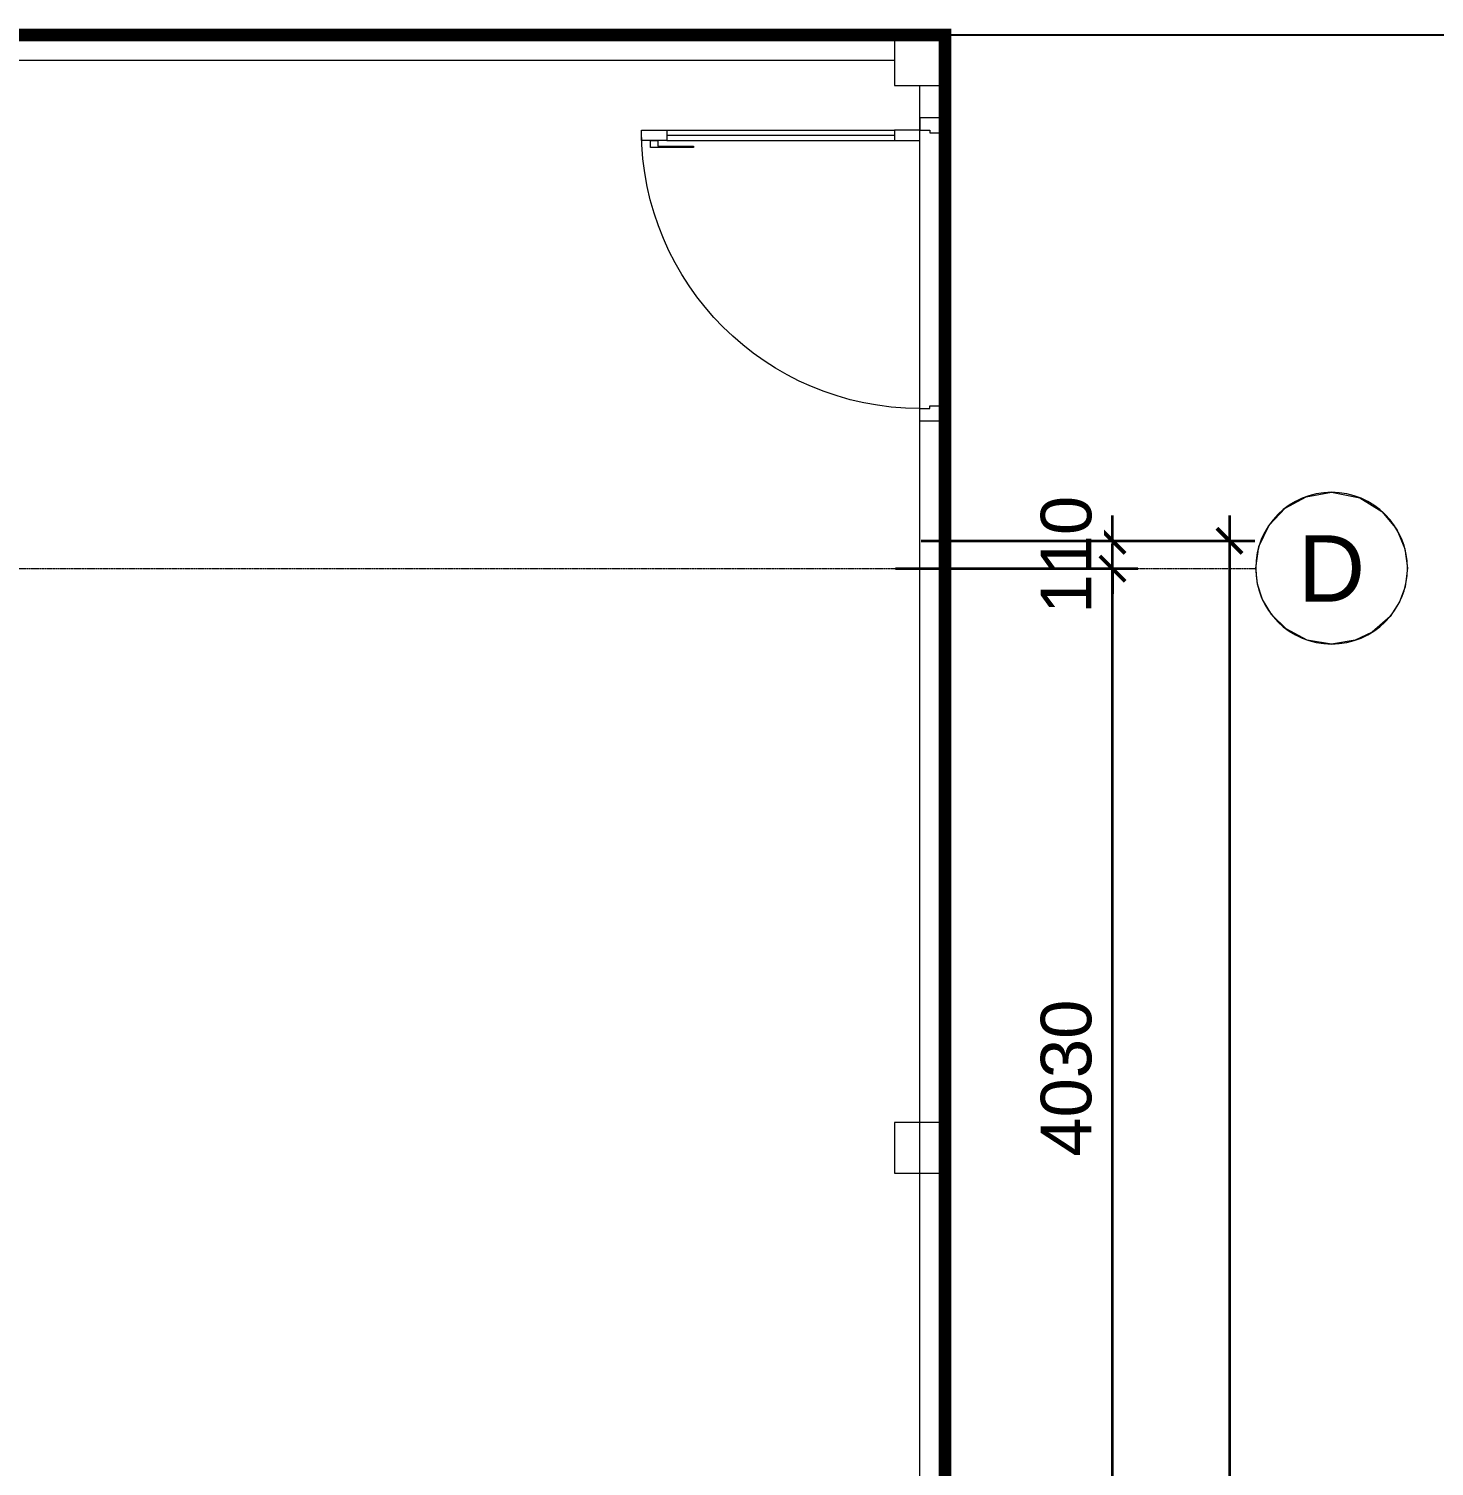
# Model space of a CAD drawing. Header units: millimetres. Extents: x -127141 to 682685, y -1234500 to 49778.
# Drawn here: x 228075 to 233632, y -268160 to -262475 of the extents above; entities that cross this region are included whole.
import ezdxf
from ezdxf.enums import TextEntityAlignment as Align

# ---------------------------------------------------------------- set-up
doc = ezdxf.new("R2010")
doc.units = ezdxf.units.MM
doc.header["$MEASUREMENT"] = 0
doc.set_wipeout_variables(frame=1)
for name, pattern in [('$AUDIT_BAD_LTYPE2', [0]), ('DASHDOT', [1, 0.5, -0.25, 0, -0.25]), ('HIDDEN', [0.75, 0.5, -0.25])]:
    doc.linetypes.add(name, pattern=pattern)
for name, color, linetype, lineweight in [('-DOOR', 137, 'Continuous', 9), ('-LINE1', 7, 'Continuous', 18), ('-WALL', 4, 'Continuous', 35), ('A-DIM', 251, 'Continuous', 15), ('A-KY HIEU', 34, 'Continuous', 20), ('A-TRUC', 251, 'DASHDOT', 5)]:
    doc.layers.add(name, color=color, linetype=linetype, lineweight=lineweight)
doc.layers.add('-RANH GIOI LO DAT', color=12, linetype='Continuous')
doc.layers.add('LUOI GIONG', color=160, linetype='Continuous', plot=False)
doc.styles.add('A1-arial', font='arial.ttf', dxfattribs={"width": 0.8})
doc.styles.get("Standard").update_dxf_attribs({"font": 'arial.ttf'})
doc.dimstyles.new('DIM_LAYOUT A2-A3', dxfattribs={"dimscale": 0, "dimtxt": 2, "dimasz": 1, "dimexe": 1, "dimexo": 0, "dimgap": 0.8, "dimtad": 1, "dimdec": 0, "dimlfac": -1, "dimzin": 0, "dimdsep": 46, "dimtxsty": 'Standard', "dimblk": 'ARCHTICK', "dimcen": 1, "dimdle": 1, "dimclrd": 256, "dimclre": 256, "dimclrt": 7, "dimadec": 0, "dimazin": 0, "dimtfac": 1, "dimtdec": 0, "dimtix": 1, "dimtofl": 0, "dimtmove": 2, "dimatfit": 3, "dimldrblk": 'ARCHTICK', "dimfxl": 1, "dimtfill": 1, "dimtolj": 1, "dimtzin": 0, "dimarcsym": 0})

# ---------------------------------------------------------------- blocks, each defined once
blk = doc.blocks.new('*U97')
at = {"linetype": '$AUDIT_BAD_LTYPE2'}
for p, q in [((70, 100), (70, 1000)), ((90, 1000), (90, 100))]:
    blk.add_line(p, q, dxfattribs=at)
for points in [[(50, 1000), (90, 1000), (90, 1100), (50, 1100), (50, 1000)], [(50, 1002.9), (50, 100)], [(50, 100), (90, 100), (90, 0), (50, 0), (50, 100)]]:
    blk.add_lwpolyline(points)
for points in [[(118.3, 894.5), (118.3, 1064.1), (90, 1064.1), (90, 1035.9), (112.6, 1035.9), (112.6, 894.5)], [(0, 0), (50, 0), (50, -40), (60, -40), (60, -100), (0, -100)], [(1200, 0), (1150, 0), (1150, -40), (1140, -40), (1140, -100), (1200, -100)]]:
    blk.add_lwpolyline(points, close=True)
at = {"linetype": '$AUDIT_BAD_LTYPE2', "ltscale": 0.3}
blk.add_arc((50, 0), 1100, 0, 90, dxfattribs=at)
blk = doc.blocks.new('_ArchTick')
at = {"color": 0, "linetype": 'ByBlock', "const_width": 0.15}
blk.add_lwpolyline([(-0.5, -0.5), (0.5, 0.5)], dxfattribs=at)
blk = doc.blocks.new('*D2483')
at = {"layer": 'A-DIM', "lineweight": -2, "transparency": 16777216}
for p, q in [((13635.9, 17883.6), (13635.9, 17983.6)), ((12916.8, 17883.6), (13735.9, 17883.6)), ((12916.8, 17773.6), (13735.9, 17773.6)), ((13635.9, 17773.6), (13635.9, 17673.6))]:
    blk.add_line(p, q, dxfattribs=at)
at = {"layer": 'Defpoints', "color": 0, "transparency": 16777216}
for p in [(12916.8, 17883.6, 0), (12916.8, 17773.6, 0), (13635.9, 17773.6)]:
    blk.add_point(p, dxfattribs=at)
at = {"layer": 'A-DIM', "lineweight": -2, "transparency": 16777216, "xscale": 100, "yscale": 100, "zscale": 100}
for p, rotation in [((13635.9, 17883.6), 270), ((13635.9, 17773.6), 90)]:
    blk.add_blockref('_ArchTick', p, dxfattribs=dict(at, rotation=rotation))
at = {"layer": 'A-DIM', "color": 7, "transparency": 16777216, "insert": (13453.8, 17828.6), "char_height": 200, "attachment_point": 5, "rotation": 90, "bg_fill": 3, "box_fill_scale": 1.25, "bg_fill_color": 256, "bg_fill_true_color": 13158600, "bg_fill_transparency": 0}
blk.add_mtext('\\A1;110', dxfattribs=at)
blk = doc.blocks.new('*D2490')
at = {"layer": 'A-DIM', "lineweight": -2, "transparency": 16777216}
for p, q in [((13635.9, 13643.6), (13635.9, 17873.6)), ((12777.9, 17773.6), (13735.9, 17773.6)), ((12777.9, 13743.6), (13735.9, 13743.6))]:
    blk.add_line(p, q, dxfattribs=at)
at = {"layer": 'Defpoints', "color": 0, "transparency": 16777216}
for p in [(12777.9, 17773.6, 0), (13635.9, 17773.6), (12777.9, 13743.6, 0)]:
    blk.add_point(p, dxfattribs=at)
at = {"layer": 'A-DIM', "lineweight": -2, "transparency": 16777216, "xscale": 100, "yscale": 100, "zscale": 100}
for p, rotation in [((13635.9, 17773.6), 90), ((13635.9, 13743.6), 270)]:
    blk.add_blockref('_ArchTick', p, dxfattribs=dict(at, rotation=rotation))
at = {"layer": 'A-DIM', "color": 7, "transparency": 16777216, "insert": (13453.7, 15758.6), "char_height": 200, "attachment_point": 5, "rotation": 90, "bg_fill": 3, "box_fill_scale": 1.25, "bg_fill_color": 256, "bg_fill_true_color": 13158600, "bg_fill_transparency": 0}
blk.add_mtext('\\A1;4030', dxfattribs=at)
blk = doc.blocks.new('Tag - Metric')
blk.add_lwpolyline([(0, 3.443), (-1.104, 3.261), (-2.059, 2.759), (-2.71, 2.124), (-3.133, 1.427), (-3.365, 0.727), (-3.443, 0), (-3.298, -0.988), (-2.832, -1.958), (-2.112, -2.719), (-1.155, -3.243), (0, -3.443), (1.284, -3.195), (2.286, -2.575), (2.964, -1.751), (3.329, -0.88), (3.443, 0), (3.338, 0.844), (3.082, 1.534), (2.652, 2.196), (1.843, 2.908), (1.07, 3.272), (0, 3.443)], close=True)
blk.add_circle((0, 0), 3.443)
at = {"style": 'A1-arial', "flags": 8}
blk.add_attdef('1', text='', height=3, dxfattribs=at).set_placement((0, 0), align=Align.MIDDLE_CENTER)
blk = doc.blocks.new('*D2499')
at = {"layer": 'A-DIM', "lineweight": -2, "transparency": 16777216}
for p, q in [((14098.4, 17983.6), (14098.4, 4098.7)), ((12879.1, 17883.6), (14198.4, 17883.6)), ((12879.2, 4198.7), (14198.4, 4198.7))]:
    blk.add_line(p, q, dxfattribs=at)
at = {"layer": 'Defpoints', "color": 0, "transparency": 16777216}
for p in [(12879.1, 17883.6, 0), (12879.2, 4198.7, 0), (14098.4, 4198.7)]:
    blk.add_point(p, dxfattribs=at)
at = {"layer": 'A-DIM', "lineweight": -2, "transparency": 16777216, "xscale": 100, "yscale": 100, "zscale": 100}
for p, rotation in [((14098.4, 17883.6), 90), ((14098.4, 4198.7), 270)]:
    blk.add_blockref('_ArchTick', p, dxfattribs=dict(at, rotation=rotation))
at = {"layer": 'A-DIM', "color": 7, "transparency": 16777216, "insert": (13916.2, 11041.1), "char_height": 200, "attachment_point": 5, "rotation": 90, "bg_fill": 3, "box_fill_scale": 1.25, "bg_fill_color": 256, "bg_fill_true_color": 13158600, "bg_fill_transparency": 0}
blk.add_mtext('\\A1;13685', dxfattribs=at)
blk = doc.blocks.new('A$C435fd1c9')
at = {"layer": 'A-KY HIEU'}
ref = blk.add_blockref('Tag - Metric', (14502, 17775.4, 0), dxfattribs=dict(at, xscale=-87.13796474971016, yscale=87.13796474971016, zscale=87.13796474971016, rotation=180))
ref.add_attrib('DETAIL#', 'D', dxfattribs={"layer": '0', "height": 262.5, "style": 'A1-arial'}).set_placement((14502, 17774.3, 0), align=Align.MIDDLE_CENTER)
at = {"layer": 'A-DIM'}
dim = blk.add_linear_dim(base=(13635.9, 17773.6, 0), p1=(12916.8, 17883.6, 0), p2=(12916.8, 17773.6, 0), angle=90, dimstyle='DIM_LAYOUT A2-A3', override={"dimscale": 100}, dxfattribs=at)
dim.commit()
dim.dimension.update_dxf_attribs({"geometry": '*D2483', "text_midpoint": (13453.8, 17828.6, 0)})
dim = blk.add_linear_dim(base=(13635.9, 17773.6, 0), p1=(12777.9, 13743.6, 0), p2=(12777.9, 17773.6, 0), angle=270, dimstyle='DIM_LAYOUT A2-A3', override={"dimscale": 100}, dxfattribs=at)
dim.commit()
dim.dimension.update_dxf_attribs({"geometry": '*D2490', "text_midpoint": (13453.7, 15758.6, 0)})
dim = blk.add_linear_dim(base=(14098.4, 4198.7, 0), p1=(12879.1, 17883.6, 0), p2=(12879.2, 4198.7, 0), angle=90, dimstyle='DIM_LAYOUT A2-A3', override={"dimscale": 100}, dxfattribs=at)
dim.commit()
dim.dimension.update_dxf_attribs({"geometry": '*D2499', "text_midpoint": (13916.2, 11041.1, 0)})
at = {"layer": 'A-TRUC', "ltscale": 3}
blk.add_line((655.4, 17773.6), (14202.7, 17773.6, 0), dxfattribs=at)

msp = doc.modelspace()

# ---------------------------------------------------------------- linework, layer by layer
at = {"layer": '-LINE1', "ltscale": 10}
for points in [[(231497.5, -262700), (231697.5, -262700), (231697.5, -262500), (231497.5, -262500)], [(231497.5, -267000), (231697.5, -267000), (231697.5, -266800), (231497.5, -266800)]]:
    msp.add_lwpolyline(points, close=True, dxfattribs=at)
at = {"layer": '-LINE1'}
for points in [[(231497.5, -262600), (226497.5, -262600)], [(231597.5, -276090.4), (231597.5, -262700)]]:
    msp.add_lwpolyline(points, dxfattribs=at)
at = {"layer": '-RANH GIOI LO DAT', "linetype": 'HIDDEN', "ltscale": 10, "const_width": 50}
msp.add_lwpolyline([(220697.5, -262500), (220697.5, -280920.9), (226703, -281204.5), (231697.5, -276440.4), (231697.5, -262500)], close=True, dxfattribs=at)
at = {"layer": 'LUOI GIONG'}
msp.add_lwpolyline([(220697.5, -287500), (245697.5, -287500), (245697.5, -262500), (220697.5, -262500)], close=True, dxfattribs=at)

# ---------------------------------------------------------------- block references
at = {"layer": '-DOOR', "xscale": -1, "rotation": 90}
msp.add_blockref('*U97', (231597.5, -262826.7), dxfattribs=at)

# ---------------------------------------------------------------- next in the draw order: block references
at = {"layer": '-WALL'}
msp.add_blockref('A$C435fd1c9', (218723.6, -282383.6, 0), dxfattribs=at)

doc.saveas('drawing.dxf')
